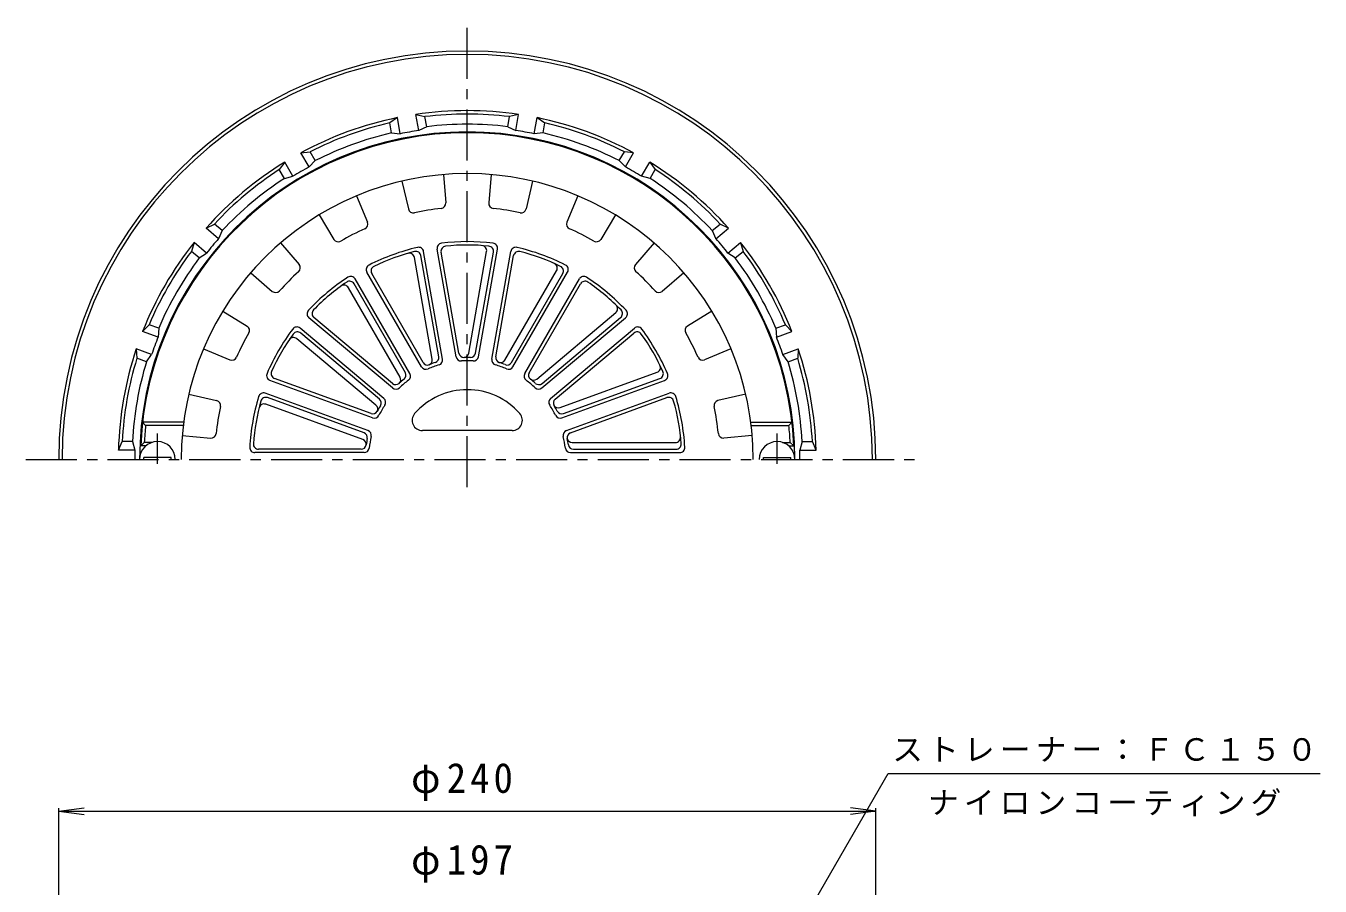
# Model space of a CAD drawing. Units: millimetres, scale not verified. Extents: x -279 to 213, y -345 to 346.
# Drawn here: x -169 to 211.2, y 93.5 to 346.2 of the extents above; entities that cross this region are included whole.
import ezdxf

# ---------------------------------------------------------------- set-up
doc = ezdxf.new("R2010")
doc.units = ezdxf.units.MM
doc.header["$LTSCALE"] = 3
doc.linetypes.add('CHAIN1', pattern=[8, 5, -1, 1, -1])
for name, color, linetype, lineweight in [('0-0', 3, 'Continuous', 9), ('0-2', 6, 'Continuous', 5), ('0-4', 7, 'Continuous', 9), ('0-5', 7, 'Continuous', 9)]:
    doc.layers.add(name, color=color, linetype=linetype, lineweight=lineweight)
doc.styles.add('ＭＳ ゴシック', font='')
doc.styles.get('ＭＳ ゴシック').set_extended_font_data('MS Gothic')

msp = doc.modelspace()

# ---------------------------------------------------------------- linework, layer by layer
at = {"layer": '0-0', "linetype": 'CHAIN1'}
for p, q in [((-39.316, 210.652), (-39.316, 346.212)), ((-168.958, 218.814), (94.51, 218.814))]:
    msp.add_line(p, q, dxfattribs=at)
at = {"layer": '0-0'}
for p, q in [((-54.401, 320.198), (-51.748, 319.55)), ((-51.226, 316.591), (-51.748, 319.55)), ((-27.406, 316.591), (-26.885, 319.55)), ((-61.566, 314.768), (-62.088, 317.726)), ((-18.815, 319.243), (-16.544, 317.726)), ((-17.066, 314.768), (-16.544, 317.726)), ((-88.166, 308.924), (-85.452, 309.223)), ((-83.95, 306.621), (-85.452, 309.223)), ((5.317, 306.621), (6.819, 309.223)), ((14.297, 306.174), (15.912, 303.973)), ((-93.043, 301.371), (-94.545, 303.973)), ((14.41, 301.371), (15.912, 303.973)), ((-116.04, 286.782), (-113.591, 287.991)), ((-111.29, 286.06), (-113.591, 287.991)), ((32.657, 286.06), (34.959, 287.991)), ((40.943, 282.569), (41.708, 279.948)), ((-118.039, 278.017), (-120.34, 279.948)), ((39.407, 278.017), (41.708, 279.948)), ((-134.66, 256.442), (-132.772, 258.416)), ((-129.949, 257.388), (-132.772, 258.416)), ((51.316, 257.388), (54.139, 258.416)), ((57.908, 251.274), (57.731, 248.549)), ((-133.54, 247.521), (-136.363, 248.549)), ((54.908, 247.521), (57.731, 248.549)), ((-141.779, 221.564), (-140.68, 224.064)), ((-137.676, 224.064), (-140.68, 224.064)), ((59.044, 224.064), (58.335, 221.564)), ((59.044, 224.064), (62.048, 224.064))]:
    msp.add_line(p, q, dxfattribs=at)
for points in [[(-51.226, 316.591), (-53.565, 315.459), (-54.401, 320.198)], [(-27.406, 316.591), (-25.068, 315.459), (-24.232, 320.198), (-26.885, 319.55)], [(-61.566, 314.768), (-58.981, 314.504), (-59.817, 319.243), (-62.088, 317.726)], [(-17.066, 314.768), (-19.651, 314.504), (-18.815, 319.243)], [(-83.95, 306.621), (-85.76, 304.757), (-88.166, 308.924)], [(5.317, 306.621), (7.128, 304.757), (9.534, 308.924), (6.819, 309.223)], [(-93.043, 301.371), (-90.523, 302.007), (-92.929, 306.174), (-94.545, 303.973)], [(14.41, 301.371), (11.891, 302.007), (14.297, 306.174)], [(-111.29, 286.06), (-112.354, 283.689), (-116.04, 286.782)], [(32.657, 286.06), (33.721, 283.689), (37.407, 286.782), (34.959, 287.991)], [(-118.039, 278.017), (-115.889, 279.476), (-119.575, 282.569), (-120.34, 279.948)], [(39.407, 278.017), (37.256, 279.476), (40.943, 282.569)], [(-129.949, 257.388), (-130.138, 254.796), (-134.66, 256.442)], [(51.316, 257.388), (51.505, 254.796), (56.027, 256.442), (54.139, 258.416)], [(-133.54, 247.521), (-132.019, 249.628), (-136.541, 251.274), (-136.363, 248.549)], [(54.908, 247.521), (53.386, 249.628), (57.908, 251.274)], [(-137.676, 224.064), (-136.967, 221.564), (-141.779, 221.564)], [(58.335, 221.564), (63.147, 221.564), (62.048, 224.064)]]:
    msp.add_lwpolyline(points, dxfattribs=at)
for radius, start, end in [(120, 0, 180), (119, 0, 180), (102.5, 81.53738, 98.4626), (101.5, 82.96489, 97.03508), (102.5, 101.53738, 118.4626), (101.5, 102.96489, 117.03508), (98.5, 83.05527, 96.94472), (102.5, 61.53738, 78.4626), (101.5, 62.96489, 77.03508), (96.243, 0, 180), (98.5, 103.05527, 116.94472), (97.69, 98.38689, 101.61311), (97.69, 78.38689, 81.61311), (98.5, 63.05527, 76.94472), (102.5, 121.53738, 138.4626), (97.69, 118.38689, 121.61311), (97.69, 58.38689, 61.61311), (102.5, 41.53738, 58.4626), (101.5, 122.96489, 137.03508), (98.5, 123.05527, 136.94472), (98.5, 43.05527, 56.94472), (101.5, 42.96489, 57.03508), (102.5, 141.53738, 158.4626), (97.69, 138.38689, 141.61311), (97.69, 38.38689, 41.61311), (102.5, 21.53738, 38.4626), (101.5, 142.96489, 157.03508), (98.5, 143.05527, 156.94472), (98.5, 23.05527, 36.94472), (101.5, 22.96489, 37.03508), (97.69, 158.38689, 161.61311), (97.69, 18.38689, 21.61311), (102.5, 161.53738, 178.4626), (102.5, 1.53738, 18.4626), (101.5, 162.96489, 177.03508), (98.5, 163.05527, 176.94472), (98.5, 3.05527, 16.94472), (101.5, 2.96489, 17.03508), (97.69, 178.38689, 180), (97.69, 0, 1.61311)]:
    msp.add_arc((-39.316, 218.814), radius, start, end, dxfattribs=at)
at = {"layer": '0-2'}
for p, q in [((-58.526, 300.588), (-56.612, 292.438)), ((-46.316, 302.521), (-45.619, 294.18)), ((-32.316, 302.521), (-33.014, 294.18)), ((-20.106, 300.588), (-22.021, 292.438)), ((-71.841, 296.261), (-68.599, 288.543)), ((-6.792, 296.262), (-10.033, 288.543)), ((-82.855, 290.649), (-78.516, 283.49)), ((4.223, 290.649), (-0.116, 283.49)), ((-94.182, 282.42), (-88.714, 276.081)), ((15.549, 282.42), (10.081, 276.081)), ((-49.592, 248.299), (-54.86, 278.172)), ((-47.684, 248.996), (-52.921, 278.696)), ((-46.547, 248.305), (-52.122, 279.92)), ((-42.608, 248.999), (-48.183, 280.615)), ((-41.776, 250.038), (-47.013, 279.738)), ((-38.888, 250.036), (-33.621, 279.908)), ((-36.857, 250.038), (-31.62, 279.738)), ((-36.025, 248.999), (-30.45, 280.615)), ((-32.085, 248.305), (-26.511, 279.92)), ((-30.948, 248.996), (-25.711, 278.696)), ((-52.733, 246.053), (-68.785, 273.855)), ((-28.235, 248.006), (-13.069, 274.276)), ((-25.899, 246.053), (-9.847, 273.855)), ((-102.923, 273.679), (-96.584, 268.211)), ((-57.503, 244.314), (-72.582, 270.431)), ((-56.198, 244.053), (-72.249, 271.855)), ((-52.307, 247.314), (-67.386, 273.432)), ((-26.326, 247.314), (-11.247, 273.432)), ((-22.435, 244.053), (-6.383, 271.855)), ((-21.13, 244.314), (-6.051, 270.431)), ((24.29, 273.679), (17.951, 268.211)), ((-59.057, 243.006), (-74.224, 269.276)), ((-111.152, 262.353), (-103.993, 258.014)), ((32.519, 262.353), (25.36, 258.014)), ((-61.241, 239.821), (-85.833, 260.457)), ((-61.271, 241.152), (-84.373, 260.537)), ((-18.919, 242.456), (4.318, 261.954)), ((-17.392, 239.821), (7.201, 260.457)), ((-17.362, 241.152), (5.741, 260.537)), ((-63.812, 236.757), (-88.404, 257.393)), ((-65.128, 236.556), (-88.23, 255.941)), ((-14.821, 236.757), (9.772, 257.393)), ((-13.505, 236.556), (9.598, 255.941)), ((-116.764, 251.338), (-109.046, 248.097)), ((-66.141, 234.796), (-89.378, 254.294)), ((38.132, 251.338), (30.413, 248.097)), ((-12.063, 234.054), (16.441, 244.429)), ((-67.103, 231.056), (-97.271, 242.036)), ((-67.587, 232.296), (-95.926, 242.611)), ((-11.529, 231.056), (18.638, 242.036)), ((-11.046, 232.296), (17.294, 242.611)), ((-121.09, 238.023), (-112.941, 236.109)), ((-68.472, 227.297), (-98.639, 238.277)), ((-69.639, 226.658), (-97.978, 236.973)), ((-10.161, 227.297), (20.006, 238.277)), ((-8.993, 226.658), (19.346, 236.973)), ((42.458, 238.023), (34.308, 236.109)), ((-69.99, 224.657), (-98.494, 235.032)), ((-133.788, 228.814), (-134.684, 229.814)), ((-122.593, 229.814), (-134.684, 229.814)), ((-122.719, 228.814), (-133.788, 228.814)), ((43.96, 229.814), (56.051, 229.814)), ((44.086, 228.814), (55.156, 228.814)), ((55.156, 228.814), (56.051, 229.814)), ((-123.024, 225.814), (-114.682, 225.116)), ((-26.125, 227.314), (-52.507, 227.314)), ((44.392, 225.814), (36.05, 225.116)), ((-135.233, 222.814), (-134.185, 223.814)), ((-133.717, 222.814), (-135.233, 222.814)), ((-131.917, 223.814), (-134.185, 223.814)), ((-69.615, 220.814), (-101.718, 220.814)), ((-70.493, 221.814), (-100.651, 221.814)), ((-9.018, 220.814), (23.086, 220.814)), ((-8.494, 223.814), (21.839, 223.814)), ((-8.139, 221.814), (22.019, 221.814)), ((53.285, 223.814), (55.552, 223.814)), ((55.084, 222.814), (56.6, 222.814)), ((56.6, 222.814), (55.552, 223.814)), ((-134.316, 218.814), (-134.316, 219.414)), ((-126.316, 219.414), (-134.316, 219.414)), ((-126.316, 218.814), (-126.316, 219.414)), ((47.684, 219.414), (55.684, 219.414)), ((47.684, 218.814), (47.684, 219.414)), ((55.684, 218.814), (55.684, 219.414))]:
    msp.add_line(p, q, dxfattribs=at)
at = {"layer": '0-2', "linetype": 'CHAIN1'}
for p, q in [((-130.316, 217.539), (-130.316, 226.421)), ((51.684, 217.539), (51.684, 226.421))]:
    msp.add_line(p, q, dxfattribs=at)
at = {"layer": '0-2'}
for centre, radius, start, end in [((-39.316, 218.814), 96, 2.38802, 177.61198), ((-39.316, 218.814), 84, 0, 180), ((-47.113, 294.055), 1.5, 275.91682, 4.78043), ((-31.519, 294.055), 1.5, 175.21964, 264.08331), ((-55.151, 292.781), 1.5, 193.21964, 282.08331), ((-39.316, 218.814), 74.144, 95.91643, 102.08356), ((-39.316, 218.814), 74.144, 77.91643, 84.08356), ((-23.481, 292.781), 1.5, 257.91682, 346.78043), ((-39.316, 218.814), 74.144, 113.91643, 120.08356), ((-69.982, 287.963), 1.5, 293.91682, 22.78043), ((-8.65, 287.963), 1.5, 157.21964, 246.08331), ((-39.316, 218.814), 74.144, 59.91643, 66.08356), ((-77.234, 284.268), 1.5, 211.21964, 300.08331), ((-46.705, 280.875), 1.5, 96.78998, 190), ((-45.535, 279.998), 1.5, 95.80408, 190), ((-39.316, 218.814), 64, 83.21024, 96.78976), ((-39.316, 218.814), 63, 84.19609, 95.80386), ((-35.098, 280.169), 1.5, 350.00066, 86.06726), ((-33.097, 279.998), 1.5, 350.00018, 84.1954), ((-31.927, 280.875), 1.5, 350.00066, 83.21017), ((-1.399, 284.268), 1.5, 239.91682, 328.78043), ((-39.316, 218.814), 64, 103.21024, 116.78976), ((-39.316, 218.814), 63, 104.19609, 115.80386), ((-56.337, 277.911), 1.5, 10.00066, 106.06726), ((-54.399, 278.436), 1.5, 10.00018, 104.1954), ((-53.599, 279.66), 1.5, 10.00066, 103.21017), ((-25.033, 279.66), 1.5, 76.78998, 170), ((-24.234, 278.436), 1.5, 75.80408, 170), ((-39.316, 218.814), 64, 63.21024, 76.78976), ((-39.316, 218.814), 63, 64.19609, 75.80386), ((-39.316, 218.814), 74.144, 131.91643, 138.08356), ((-89.85, 275.102), 1.5, 311.91682, 40.78043), ((-67.486, 274.605), 1.5, 116.78998, 210), ((-66.087, 274.182), 1.5, 115.80408, 210), ((-14.368, 275.026), 1.5, 330.00066, 66.06726), ((-12.546, 274.182), 1.5, 330.00018, 64.1954), ((-11.146, 274.605), 1.5, 330.00066, 63.21017), ((11.217, 275.102), 1.5, 139.21964, 228.08331), ((-39.316, 218.814), 74.144, 41.91643, 48.08356), ((-39.316, 218.814), 64, 123.21024, 136.78976), ((-39.316, 218.814), 63, 124.19609, 135.80386), ((-75.523, 268.526), 1.5, 30.00066, 126.06726), ((-73.881, 269.681), 1.5, 30.00018, 124.1954), ((-73.548, 271.105), 1.5, 30.00066, 123.21017), ((-5.084, 271.105), 1.5, 56.78998, 150), ((-4.752, 269.681), 1.5, 55.80408, 150), ((-39.316, 218.814), 64, 43.21024, 56.78976), ((-39.316, 218.814), 63, 44.19609, 55.80386), ((-95.604, 269.347), 1.5, 229.21964, 318.08331), ((16.972, 269.347), 1.5, 221.91682, 310.78043), ((-84.869, 261.606), 1.5, 136.78998, 230), ((-83.409, 261.686), 1.5, 135.80408, 230), ((3.353, 263.103), 1.5, 310.00066, 46.06726), ((4.777, 261.686), 1.5, 310.00018, 44.1954), ((6.237, 261.606), 1.5, 310.00066, 43.21017), ((-39.316, 218.814), 74.144, 149.91643, 156.08356), ((-104.77, 256.731), 1.5, 329.91682, 58.78043), ((-39.316, 218.814), 64, 143.21024, 156.78976), ((-39.316, 218.814), 63, 144.19609, 155.80386), ((-89.369, 256.244), 1.5, 50.00066, 143.21017), ((-89.194, 254.792), 1.5, 50.00018, 144.1954), ((10.562, 254.792), 1.5, 35.80408, 130), ((10.736, 256.244), 1.5, 36.78998, 130), ((-39.316, 218.814), 63, 24.19609, 35.80386), ((-39.316, 218.814), 64, 23.21024, 36.78976), ((26.138, 256.731), 1.5, 121.21964, 210.08331), ((-39.316, 218.814), 74.144, 23.91643, 30.08356), ((-90.342, 253.144), 1.5, 50.00066, 146.06726), ((-108.465, 249.48), 1.5, 247.21964, 336.08331), ((-51.008, 248.064), 1.5, 210, 291.78729), ((-51.07, 248.039), 1.5, 291.909, 10.00018), ((-39.316, 218.814), 30, 108.21315, 111.78674), ((-49.162, 248.736), 1.5, 288.21379, 10.00066), ((-48.024, 248.044), 1.5, 286.58957, 10.00066), ((-41.131, 249.26), 1.5, 190, 273.4101), ((-40.298, 250.298), 1.5, 190, 271.78729), ((-39.316, 218.814), 29, 86.5894, 93.41057), ((-40.365, 250.296), 1.5, 271.909, 350.00018), ((-39.316, 218.814), 30, 88.21315, 91.78674), ((-38.334, 250.298), 1.5, 268.21379, 350.00066), ((-37.502, 249.26), 1.5, 266.58957, 350.00066), ((-30.608, 248.044), 1.5, 170, 253.4101), ((-29.471, 248.736), 1.5, 170, 251.78729), ((-29.534, 248.756), 1.5, 251.909, 330.00018), ((-39.316, 218.814), 30, 68.21315, 71.78674), ((-27.625, 248.064), 1.5, 248.21379, 330.00066), ((29.833, 249.48), 1.5, 203.91682, 292.78043), ((-96.758, 243.445), 1.5, 156.78998, 250), ((-95.413, 244.02), 1.5, 155.80408, 250), ((-58.802, 243.564), 1.5, 308.21379, 30.00066), ((-57.497, 243.303), 1.5, 306.58957, 30.00066), ((-51.434, 246.803), 1.5, 210, 293.4101), ((-39.316, 218.814), 29, 106.5894, 113.41057), ((-39.316, 218.814), 29, 66.5894, 73.41057), ((-27.198, 246.803), 1.5, 246.58957, 330.00066), ((-21.136, 243.303), 1.5, 150, 233.4101), ((-19.831, 243.564), 1.5, 150, 231.78729), ((15.928, 245.838), 1.5, 290.00066, 26.06726), ((16.781, 244.02), 1.5, 290.00018, 24.1954), ((18.125, 243.445), 1.5, 290.00066, 23.21017), ((-60.307, 242.301), 1.5, 230, 311.78729), ((-60.276, 240.97), 1.5, 230, 313.4101), ((-60.356, 242.256), 1.5, 311.909, 30.00018), ((-39.316, 218.814), 30, 128.21315, 131.78674), ((-39.316, 218.814), 29, 126.5894, 133.41057), ((-39.316, 218.814), 29, 46.5894, 53.41057), ((-19.883, 243.605), 1.5, 231.909, 310.00018), ((-39.316, 218.814), 30, 48.21315, 51.78674), ((-18.356, 240.97), 1.5, 226.58957, 310.00066), ((-18.326, 242.301), 1.5, 228.21379, 310.00066), ((-113.284, 234.649), 1.5, 347.91682, 76.78043), ((-39.316, 218.814), 64, 163.21024, 176.78976), ((-39.316, 218.814), 63, 164.19609, 175.80386), ((-99.152, 236.868), 1.5, 70.00066, 163.21017), ((-98.491, 235.563), 1.5, 70.00018, 164.1954), ((-66.092, 235.407), 1.5, 328.21379, 50.00066), ((-64.776, 235.608), 1.5, 326.58957, 50.00066), ((-39.316, 218.814), 20.5, 41.08235, 138.91765), ((-13.856, 235.608), 1.5, 130, 213.4101), ((-12.541, 235.407), 1.5, 130, 211.78729), ((19.859, 235.563), 1.5, 15.80408, 110), ((20.519, 236.868), 1.5, 16.78998, 110), ((-39.316, 218.814), 63, 4.19609, 15.80386), ((-39.316, 218.814), 64, 3.21024, 16.78976), ((34.652, 234.649), 1.5, 103.21964, 192.08331), ((-39.316, 218.814), 74.144, 167.91643, 174.08356), ((-99.007, 233.622), 1.5, 70.00066, 166.06726), ((-67.074, 233.705), 1.5, 250, 331.78729), ((-67.105, 233.646), 1.5, 331.909, 50.00018), ((-39.316, 218.814), 30, 148.21315, 151.78674), ((-39.316, 218.814), 29, 146.5894, 153.41057), ((-52.507, 230.314), 3, 138.91777, 270), ((-26.125, 230.314), 3, 270, 41.08223), ((-39.316, 218.814), 29, 26.5894, 33.41057), ((-12.576, 235.463), 1.5, 211.909, 290.00018), ((-39.316, 218.814), 30, 28.21315, 31.78674), ((-11.559, 233.705), 1.5, 208.21379, 290.00066), ((-39.316, 218.814), 74.144, 5.91643, 12.08356), ((-39.316, 218.814), 95, 173.95767, 176.98303), ((-66.59, 232.465), 1.5, 250, 333.4101), ((-12.042, 232.465), 1.5, 206.58957, 290.00066), ((-39.316, 218.814), 95, 3.01697, 6.04233), ((-114.557, 226.611), 1.5, 265.21964, 354.08331), ((-70.503, 223.248), 1.5, 351.909, 70.00018), ((-70.152, 225.248), 1.5, 348.21379, 70.00066), ((-39.316, 218.814), 30, 168.21315, 171.78674), ((-68.985, 225.888), 1.5, 346.58957, 70.00066), ((-39.316, 218.814), 29, 166.5894, 173.41057), ((-9.648, 225.887), 1.5, 110, 193.4101), ((-39.316, 218.814), 29, 6.5894, 13.41057), ((-8.48, 225.248), 1.5, 110, 191.78729), ((-8.494, 225.314), 1.5, 191.909, 270.00018), ((-39.316, 218.814), 30, 8.21315, 11.78674), ((21.839, 225.314), 1.5, 270.00066, 6.06726), ((35.925, 226.611), 1.5, 185.91682, 274.78043), ((-130.316, 218.814), 5.25, 0, 180), ((-101.718, 222.314), 1.5, 176.78998, 270), ((-100.651, 223.314), 1.5, 175.80408, 270), ((-70.493, 223.314), 1.5, 270, 351.78729), ((-69.615, 222.314), 1.5, 270, 353.4101), ((-9.018, 222.314), 1.5, 186.58957, 270.00066), ((-8.139, 223.314), 1.5, 188.21379, 270.00066), ((22.019, 223.314), 1.5, 270.00018, 4.1954), ((23.086, 222.314), 1.5, 270.00066, 3.21017), ((51.684, 218.814), 5.25, 0, 180)]:
    msp.add_arc(centre, radius, start, end, dxfattribs=at)
at = {"layer": '0-4'}
for p, q in [((-159.316, 115.462), (-151.88, 116.441)), ((-159.316, -5.038), (-159.316, 116.362)), ((-159.316, 115.462), (80.684, 115.462)), ((-159.316, 115.462), (-151.88, 114.483)), ((80.684, 115.462), (73.248, 116.441)), ((80.684, 115.462), (73.248, 114.483)), ((80.684, -5.038), (80.684, 116.362))]:
    msp.add_line(p, q, dxfattribs=at)
at = {"layer": '0-5'}
msp.add_lwpolyline([(28.972, 30.623), (84.35, 126.541), (211.184, 126.541)], dxfattribs=at)

# ---------------------------------------------------------------- texts
at = {"layer": '0-4', "color": 2, "char_height": 8.798, "attachment_point": 7, "style": 'ＭＳ ゴシック'}
for s, insert in [('\\T1.21;\\W0.95;φ240', (-55.816, 118.462)), ('\\T1.21;\\W0.95;φ197', (-55.816, 94.462))]:
    msp.add_mtext(s, dxfattribs=dict(at, insert=insert))
at = {"layer": '0-5', "char_height": 6.598, "attachment_point": 7, "style": 'ＭＳ ゴシック'}
for s, insert in [('\\T1.17;ストレーナー：ＦＣ１５０', (85.517, 129.973)), ('\\T1.17;ナイロンコーティング', (96.017, 114.006))]:
    msp.add_mtext(s, dxfattribs=dict(at, insert=insert))

doc.saveas('drawing.dxf')
